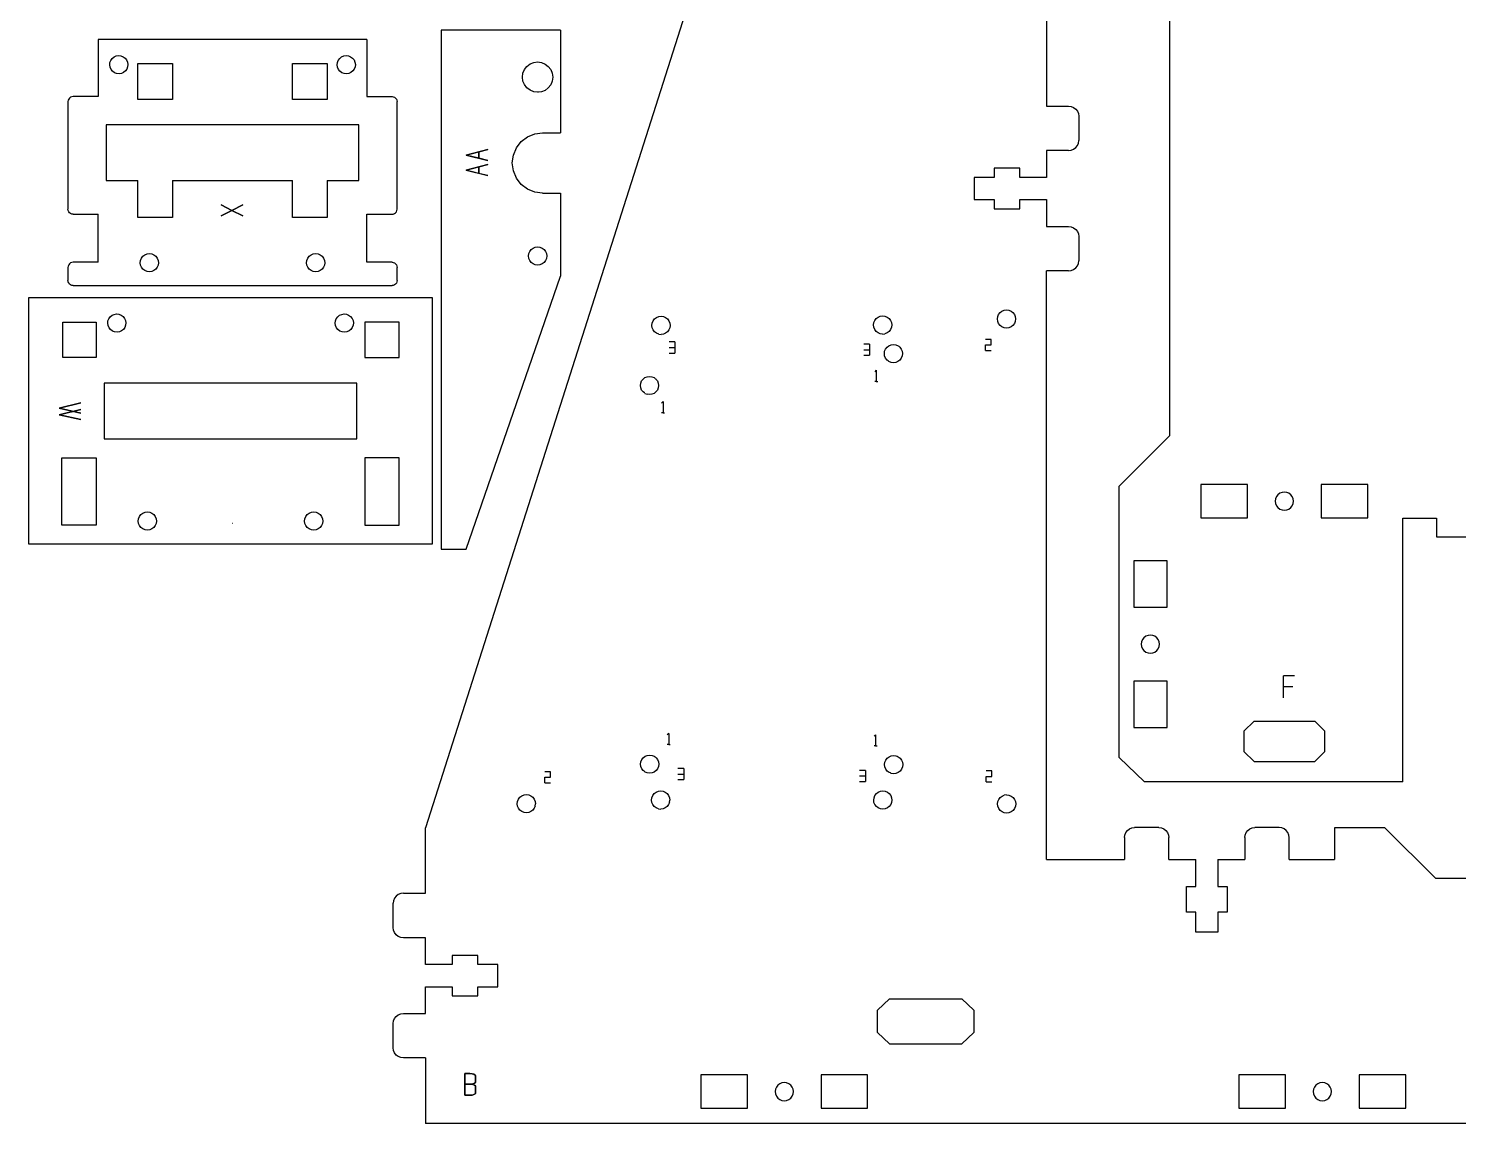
# Model space of a CAD drawing. Extents: x 6.6 to 38.2, y 6.7 to 38.5.
# Drawn here: x 8.11 to 19.24, y 21.32 to 29.84 of the extents above; entities that cross this region are included whole.
import ezdxf

# ---------------------------------------------------------------- set-up
doc = ezdxf.new("R2010")
doc.units = 0
doc.layers.get('0').update_dxf_attribs({"linetype": 'CONTINUOUS'})
doc.layers.add('Burn', color=7, linetype='CONTINUOUS')

msp = doc.modelspace()

# ---------------------------------------------------------------- linework, layer by layer
at = {"color": 7}
for points in [[(16.600518, 37.86734), (16.994006, 37.473852), (16.994006, 26.672582)], [(15.032401, 35.636828), (11.200143, 23.619676)], [(16.036122, 33.656294), (16.036122, 29.238699)], [(12.251093, 29.830686), (11.322459, 29.830686)], [(11.322459, 29.830686), (11.322459, 25.78962), (11.519203, 25.78962), (12.251093, 27.91446)], [(12.251093, 29.830686), (12.251093, 29.031972)], [(10.743941, 29.757892), (8.654516, 29.757892)], [(8.654516, 29.757892), (8.654516, 29.313249)], [(10.743941, 29.757892), (10.743941, 29.313249)], [(8.745958, 29.541057), (8.743072, 29.559318), (8.745012, 29.577704), (8.751643, 29.594967), (8.762517, 29.609919)], [(8.762517, 29.609919), (8.776892, 29.621551)], [(8.776892, 29.621551), (8.793783, 29.629067)], [(8.793783, 29.629067), (8.812049, 29.631952)], [(8.812049, 29.631952), (8.830436, 29.630014)], [(8.830436, 29.630014), (8.847694, 29.623383)], [(8.847694, 29.623383), (8.862649, 29.612508)], [(8.862649, 29.612508), (8.874279, 29.598136)], [(10.522456, 29.595169), (10.533379, 29.610089)], [(10.533379, 29.610089), (10.547792, 29.621672)], [(10.547792, 29.621672), (10.564709, 29.629133)], [(10.564709, 29.629133), (10.58298, 29.631958)], [(10.58298, 29.631958), (10.601363, 29.629959), (10.618601, 29.623269), (10.633519, 29.612347), (10.6451, 29.597938), (10.652561, 29.58102), (10.65539, 29.562748)], [(8.753474, 29.524163), (8.745958, 29.541057)], [(8.765107, 29.509788), (8.753474, 29.524163)], [(8.78006, 29.498916), (8.765107, 29.509788)], [(8.79732, 29.492283), (8.78006, 29.498916)], [(8.850864, 29.500746), (8.83397, 29.493231)], [(8.865237, 29.512374), (8.850864, 29.500746)], [(8.882742, 29.544591), (8.87611, 29.527332), (8.865237, 29.512374)], [(8.874279, 29.598136), (8.881798, 29.581241)], [(8.881798, 29.581241), (8.884682, 29.562978)], [(8.884682, 29.562978), (8.882742, 29.544592)], [(8.961436, 29.290329), (8.961436, 29.569708)], [(8.961436, 29.569708), (9.232941, 29.569708)], [(9.232941, 29.569708), (9.232941, 29.290329)], [(10.165512, 29.569708), (10.437019, 29.569708)], [(10.165512, 29.290329), (10.165512, 29.569708)], [(10.437019, 29.569708), (10.437019, 29.290329)], [(10.513771, 29.559551), (10.515767, 29.577933)], [(10.516597, 29.54128), (10.513771, 29.559551)], [(10.515767, 29.577933), (10.522456, 29.595169)], [(10.524052, 29.52436), (10.516597, 29.54128)], [(10.535637, 29.509949), (10.524052, 29.52436)], [(10.55056, 29.499027), (10.535637, 29.509949)], [(10.567792, 29.492338), (10.55056, 29.499027)], [(10.621366, 29.500623), (10.604448, 29.493163)], [(10.63578, 29.512207), (10.621366, 29.500623)], [(10.646701, 29.527127), (10.63578, 29.512207)], [(10.65539, 29.562748), (10.653392, 29.544363), (10.646701, 29.527127)], [(11.955979, 29.464811), (11.959999, 29.495364)], [(11.959999, 29.495364), (11.971794, 29.523834)], [(11.971794, 29.523834), (11.990553, 29.548282)], [(11.990553, 29.548282), (12.015004, 29.567041)], [(12.015004, 29.567041), (12.043471, 29.578833)], [(12.043471, 29.578833), (12.074023, 29.582856)], [(12.074023, 29.582856), (12.104578, 29.57786)], [(12.104578, 29.57786), (12.133049, 29.566067), (12.157496, 29.547304), (12.176259, 29.522858)], [(12.176259, 29.522858), (12.188049, 29.494387)], [(8.815703, 29.490343), (8.79732, 29.492283)], [(8.83397, 29.493231), (8.815703, 29.490343)], [(10.586176, 29.490338), (10.567792, 29.492338)], [(10.604448, 29.493163), (10.586176, 29.490337)], [(11.971794, 29.405786), (11.959999, 29.434258), (11.955979, 29.464811)], [(11.990553, 29.381338), (11.971794, 29.405786)], [(12.176259, 29.40481), (12.157496, 29.380364)], [(12.188049, 29.43328), (12.176259, 29.40481)], [(12.188049, 29.494387), (12.192073, 29.463833)], [(12.192073, 29.463833), (12.188049, 29.43328)], [(8.419761, 29.284086), (8.41842, 29.273901)], [(8.41842, 29.273901), (8.41842, 28.43577)], [(8.438094, 29.307976), (8.429946, 29.301727), (8.423691, 29.293576), (8.419761, 29.284086)], [(8.447586, 29.311909), (8.438094, 29.307976)], [(8.457769, 29.313249), (8.447586, 29.311909)], [(8.654516, 29.313249), (8.457769, 29.313249)], [(9.232941, 29.290329), (8.961436, 29.290329)], [(10.437019, 29.290329), (10.165512, 29.290329)], [(10.743941, 29.313249), (10.940684, 29.313249)], [(10.940684, 29.313249), (10.95087, 29.311909), (10.960358, 29.307976), (10.96851, 29.301727), (10.97476, 29.293576), (10.978692, 29.284086)], [(10.978692, 29.284086), (10.980033, 29.273901)], [(10.980033, 28.43577), (10.980033, 29.273901)], [(12.015004, 29.362579), (11.990553, 29.381338)], [(12.043471, 29.350784), (12.015004, 29.362579)], [(12.074023, 29.346763), (12.043471, 29.350784)], [(12.081436, 29.346763), (12.074023, 29.346763)], [(12.104578, 29.349811), (12.081436, 29.346763)], [(12.133049, 29.361604), (12.104578, 29.349811)], [(12.157496, 29.380364), (12.133049, 29.361604)], [(16.036122, 29.238699), (16.20729, 29.238699)], [(16.20729, 29.238699), (16.227658, 29.236017), (16.246638, 29.228152), (16.262936, 29.215647), (16.275446, 29.199349), (16.283306, 29.180366)], [(16.283306, 29.180366), (16.285989, 29.159998)], [(8.715503, 29.093583), (8.715503, 28.660746)], [(10.682949, 29.093583), (8.715503, 29.093583)], [(10.437019, 28.660746), (10.682949, 28.660746), (10.682949, 29.093583)], [(16.285989, 29.159998), (16.285989, 28.971127)], [(11.908911, 28.913926), (11.94643, 28.962822)], [(11.94643, 28.962822), (11.995328, 29.000342)], [(11.995328, 29.000342), (12.052268, 29.023927)], [(12.052268, 29.023927), (12.113373, 29.031972)], [(12.113373, 29.031972), (12.251093, 29.031972)], [(16.20729, 28.892427), (16.227658, 28.895109), (16.246638, 28.90297), (16.262936, 28.915477), (16.275446, 28.931774), (16.283306, 28.950757), (16.285989, 28.971127)], [(12.113373, 28.559784), (12.052268, 28.567832), (11.995328, 28.591417), (11.94643, 28.628938), (11.908911, 28.677831), (11.885324, 28.734772), (11.87728, 28.795879), (11.885324, 28.856984)], [(11.885324, 28.856984), (11.908911, 28.913926)], [(16.036122, 28.892427), (16.036122, 28.683877)], [(16.20729, 28.892427), (16.036122, 28.892427)], [(15.827574, 28.754706), (15.626892, 28.754706)], [(15.626892, 28.754706), (15.626892, 28.683877)], [(15.827574, 28.683877), (15.827574, 28.754706)], [(8.715503, 28.660746), (8.961436, 28.660746)], [(8.961436, 28.370804), (8.961436, 28.660746)], [(9.232941, 28.660746), (9.232941, 28.370804)], [(9.232941, 28.660746), (10.165512, 28.660746)], [(10.165512, 28.370804), (10.165512, 28.660746)], [(10.437019, 28.660746), (10.437019, 28.370804)], [(15.471467, 28.683877), (15.471467, 28.510744)], [(15.626892, 28.683877), (15.471467, 28.683877)], [(16.036122, 28.683877), (15.827574, 28.683877)], [(12.113373, 28.559784), (12.251093, 28.559784)], [(12.251093, 28.559784), (12.251093, 27.91446)], [(15.471467, 28.510744), (15.626892, 28.510744)], [(15.626892, 28.510744), (15.626892, 28.439916)], [(15.827574, 28.510744), (16.036122, 28.510744)], [(15.827574, 28.439916), (15.827574, 28.510744)], [(16.036122, 28.510744), (16.036122, 28.302194)], [(8.423691, 28.416096), (8.419761, 28.425587), (8.41842, 28.43577)], [(8.429946, 28.407948), (8.423691, 28.416096)], [(8.447586, 28.39776), (8.438094, 28.401692), (8.429946, 28.407948)], [(8.457769, 28.39642), (8.447586, 28.39776)], [(8.457769, 28.39642), (8.654516, 28.39642)], [(8.654516, 28.022607), (8.654516, 28.39642)], [(10.743941, 28.39642), (10.940684, 28.39642)], [(10.743941, 28.022663), (10.743941, 28.39642)], [(10.940684, 28.39642), (10.95087, 28.39776), (10.960358, 28.401692), (10.96851, 28.407948)], [(10.96851, 28.407948), (10.97476, 28.416096), (10.978692, 28.425587)], [(10.978692, 28.425587), (10.980033, 28.43577)], [(15.626892, 28.439916), (15.827574, 28.439916)], [(9.232941, 28.370804), (8.961436, 28.370804)], [(10.437019, 28.370804), (10.165512, 28.370804)], [(16.036122, 28.302194), (16.20729, 28.302194)], [(16.20729, 28.302194), (16.227658, 28.299511), (16.246638, 28.291651), (16.262936, 28.279141), (16.275446, 28.262846), (16.283306, 28.243863)], [(16.283306, 28.243863), (16.285989, 28.223496)], [(16.285989, 28.223496), (16.285989, 28.03462)], [(8.983522, 28.03769), (8.990599, 28.054771)], [(8.990599, 28.054771), (9.001853, 28.06944)], [(9.001853, 28.06944), (9.016523, 28.080696)], [(9.016523, 28.080696), (9.033607, 28.087773)], [(9.033607, 28.087773), (9.051938, 28.090184)], [(9.051938, 28.090184), (9.07027, 28.087773)], [(9.07027, 28.087773), (9.087353, 28.080696)], [(9.087353, 28.080696), (9.102022, 28.06944)], [(9.102022, 28.06944), (9.113278, 28.054771)], [(9.113278, 28.054771), (9.120351, 28.03769)], [(10.278107, 28.03769), (10.28518, 28.054771)], [(10.28518, 28.054771), (10.296433, 28.06944)], [(10.296433, 28.06944), (10.311104, 28.080696)], [(10.311104, 28.080696), (10.328186, 28.087773), (10.346518, 28.090184)], [(10.346518, 28.090184), (10.364847, 28.087773)], [(10.364847, 28.087773), (10.381932, 28.080696)], [(10.381932, 28.080696), (10.396601, 28.06944), (10.407856, 28.054771)], [(10.407856, 28.054771), (10.414931, 28.03769)], [(12.003197, 28.07186), (12.005609, 28.090188)], [(12.005609, 28.053529), (12.003197, 28.07186)], [(12.005609, 28.090188), (12.012688, 28.107273)], [(12.012688, 28.036446), (12.005609, 28.053529)], [(12.012688, 28.107273), (12.023943, 28.121941)], [(12.023943, 28.121941), (12.03861, 28.133199)], [(12.03861, 28.133199), (12.055693, 28.140273)], [(12.055693, 28.140273), (12.074023, 28.142687)], [(12.074023, 28.142687), (12.092354, 28.140273)], [(12.092354, 28.140273), (12.109438, 28.133199)], [(12.109438, 28.133199), (12.124106, 28.121941)], [(12.124106, 28.121941), (12.135363, 28.107273)], [(12.135363, 28.107273), (12.142439, 28.090188)], [(12.142439, 28.053529), (12.135363, 28.036446)], [(12.142439, 28.090188), (12.144852, 28.07186)], [(12.144852, 28.07186), (12.142439, 28.053529)], [(8.419761, 27.993442), (8.41842, 27.983257)], [(8.41842, 27.983257), (8.41842, 27.881172)], [(8.423691, 28.00293), (8.419761, 27.993442)], [(8.457769, 28.022607), (8.447586, 28.021268), (8.438094, 28.017332), (8.429946, 28.011082), (8.423691, 28.00293)], [(8.654516, 28.022607), (8.457769, 28.022607)], [(8.98111, 28.019357), (8.983522, 28.03769)], [(8.983522, 28.001028), (8.98111, 28.019357)], [(8.990599, 27.983942), (8.983522, 28.001028)], [(9.001853, 27.969274), (8.990599, 27.983942)], [(9.016523, 27.958019), (9.001853, 27.969274)], [(9.033607, 27.950942), (9.016523, 27.958019)], [(9.051938, 27.948529), (9.033607, 27.950942)], [(9.07027, 27.950942), (9.051938, 27.948529)], [(9.087353, 27.958019), (9.07027, 27.950942)], [(9.102022, 27.969274), (9.087353, 27.958019)], [(9.113278, 27.983942), (9.102022, 27.969274)], [(9.120351, 28.001028), (9.113278, 27.983942)], [(9.120351, 28.03769), (9.122768, 28.019357)], [(9.122768, 28.019357), (9.120351, 28.001028)], [(10.275691, 28.019357), (10.278107, 28.03769)], [(10.278107, 28.001028), (10.275691, 28.019357)], [(10.28518, 27.983942), (10.278107, 28.001028)], [(10.296433, 27.969274), (10.28518, 27.983942)], [(10.346518, 27.948529), (10.328186, 27.950942), (10.311104, 27.958019), (10.296433, 27.969274)], [(10.364847, 27.950942), (10.346518, 27.948529)], [(10.381932, 27.958019), (10.364847, 27.950942)], [(10.396601, 27.969274), (10.381932, 27.958019)], [(10.407856, 27.983942), (10.396601, 27.969274)], [(10.414931, 28.001028), (10.407856, 27.983942)], [(10.414931, 28.03769), (10.417347, 28.019357)], [(10.417347, 28.019357), (10.414931, 28.001028)], [(10.940684, 28.022663), (10.743941, 28.022663)], [(10.940684, 28.022663), (10.95087, 28.021322), (10.960358, 28.01739)], [(10.960358, 28.01739), (10.96851, 28.011139)], [(10.96851, 28.011139), (10.97476, 28.002988)], [(10.97476, 28.002988), (10.978692, 27.993498)], [(10.978692, 27.993498), (10.980033, 27.983312)], [(10.980033, 27.881021), (10.980033, 27.983312)], [(12.023943, 28.021774), (12.012688, 28.036446)], [(12.03861, 28.01052), (12.023943, 28.021774)], [(12.055693, 28.003444), (12.03861, 28.01052)], [(12.074023, 28.001031), (12.055693, 28.003446)], [(12.092354, 28.003444), (12.074023, 28.001031)], [(12.109438, 28.01052), (12.092354, 28.003446)], [(12.124106, 28.021774), (12.109438, 28.01052)], [(12.135363, 28.036446), (12.124106, 28.021774)], [(16.20729, 27.955924), (16.036122, 27.955924)], [(16.036122, 23.371777), (16.036122, 27.955924)], [(16.20729, 27.955924), (16.227658, 27.958606), (16.246638, 27.966467), (16.262936, 27.978972), (16.275446, 27.995271), (16.283306, 28.014252), (16.285989, 28.03462)], [(8.419759, 27.870992), (8.41842, 27.881172)], [(8.429934, 27.85336), (8.423686, 27.861503), (8.419759, 27.870992)], [(8.457738, 27.841826), (8.447561, 27.843172), (8.438077, 27.847104), (8.429934, 27.85336)], [(8.457738, 27.841826), (10.940684, 27.841659)], [(10.95087, 27.84301), (10.940684, 27.841668)], [(10.96851, 27.853193), (10.960358, 27.84694), (10.95087, 27.84301)], [(10.980033, 27.881021), (10.978692, 27.870833), (10.97476, 27.861343), (10.96851, 27.853193)], [(8.111762, 27.746197), (8.111762, 25.829971)], [(11.255739, 27.746197), (8.111762, 27.746197)], [(11.255739, 25.829971), (11.255739, 27.746197)], [(8.747122, 27.598309), (8.761511, 27.609917)], [(8.761511, 27.609917), (8.778421, 27.617404)], [(8.778421, 27.617404), (8.796686, 27.620257)], [(8.796686, 27.620257), (8.81507, 27.61829)], [(8.81507, 27.61829), (8.832319, 27.611628)], [(8.832319, 27.611628), (8.847256, 27.600729)], [(10.517896, 27.59839), (10.532307, 27.609973)], [(10.532307, 27.609973), (10.549228, 27.617433)], [(10.549228, 27.617433), (10.567496, 27.62026), (10.585877, 27.618264), (10.603117, 27.611579)], [(10.603117, 27.611579), (10.618037, 27.600657)], [(14.724383, 27.59647), (14.741464, 27.603543)], [(14.741464, 27.603543), (14.759799, 27.605954)], [(14.759799, 27.605954), (14.778131, 27.603538)], [(14.778131, 27.603538), (14.795211, 27.59646)], [(15.65556, 27.599612), (15.662638, 27.616693)], [(15.662638, 27.616693), (15.673896, 27.631361)], [(15.673896, 27.631361), (15.688567, 27.642617)], [(15.688567, 27.642617), (15.705652, 27.649688)], [(15.705652, 27.649688), (15.723982, 27.652099)], [(15.723982, 27.652099), (15.742313, 27.649683)], [(15.742313, 27.649682), (15.759394, 27.642607)], [(15.759394, 27.642607), (15.774064, 27.631347)], [(15.774064, 27.631347), (15.785316, 27.616676)], [(15.785316, 27.616676), (15.79239, 27.599591)], [(8.379331, 27.281879), (8.379331, 27.557322)], [(8.379331, 27.557322), (8.639034, 27.557322)], [(8.639034, 27.557322), (8.639034, 27.281879)], [(8.72759, 27.547738), (8.729561, 27.566123), (8.736221, 27.583372)], [(8.730448, 27.529472), (8.72759, 27.547738)], [(8.737933, 27.512566), (8.730448, 27.529472)], [(8.736221, 27.583372), (8.747122, 27.598309)], [(8.749542, 27.498173), (8.737933, 27.512566)], [(8.764476, 27.487277), (8.749542, 27.498173)], [(8.849677, 27.500596), (8.835284, 27.488989)], [(8.847256, 27.600729), (8.858862, 27.586341)], [(8.860576, 27.515533), (8.849677, 27.500596)], [(8.858862, 27.586341), (8.86635, 27.56943)], [(8.867237, 27.53278), (8.860576, 27.515533)], [(8.86635, 27.56943), (8.869208, 27.551163)], [(8.869208, 27.551163), (8.867237, 27.53278)], [(10.49829, 27.547849), (10.500287, 27.566231)], [(10.520163, 27.498249), (10.508578, 27.51266), (10.501119, 27.529578), (10.49829, 27.547849)], [(10.500287, 27.566231), (10.506972, 27.58347)], [(10.506972, 27.58347), (10.517896, 27.59839)], [(10.535086, 27.487328), (10.520163, 27.498249)], [(10.620301, 27.500516), (10.605894, 27.488929)], [(10.618037, 27.600657), (10.629619, 27.586244)], [(10.631226, 27.515434), (10.620301, 27.500516)], [(10.629619, 27.586244), (10.637083, 27.569329)], [(10.637911, 27.532673), (10.631226, 27.515434)], [(10.637083, 27.569329), (10.63991, 27.551056)], [(10.63991, 27.551056), (10.637911, 27.532673)], [(10.728462, 27.281879), (10.996033, 27.281879), (10.996033, 27.557322), (10.728462, 27.557322)], [(10.728462, 27.557322), (10.728462, 27.281879)], [(12.964133, 27.531508), (12.966548, 27.549836)], [(12.966542, 27.513176), (12.964133, 27.531508)], [(12.973619, 27.496091), (12.966542, 27.513176)], [(12.966548, 27.549836), (12.973628, 27.56692)], [(12.984873, 27.481421), (12.973619, 27.496091)], [(12.973628, 27.56692), (12.984888, 27.581587)], [(12.984888, 27.581587), (12.999557, 27.59284)], [(12.999557, 27.59284), (13.016639, 27.599912)], [(13.016639, 27.599912), (13.034972, 27.602324)], [(13.034972, 27.602324), (13.053304, 27.599908)], [(13.053304, 27.599908), (13.070386, 27.592831)], [(13.070386, 27.592832), (13.085051, 27.581573)], [(13.096293, 27.496074), (13.085037, 27.481406)], [(13.085051, 27.581573), (13.096303, 27.566903)], [(13.103374, 27.513156), (13.096293, 27.496074)], [(13.096303, 27.566903), (13.10338, 27.549817)], [(13.10579, 27.531489), (13.103374, 27.513156)], [(13.10338, 27.549817), (13.10579, 27.531489)], [(14.688961, 27.535137), (14.691377, 27.553467)], [(14.691372, 27.516802), (14.688961, 27.535137)], [(14.698444, 27.499721), (14.691372, 27.516802)], [(14.691377, 27.553468), (14.698456, 27.57055)], [(14.709699, 27.485051), (14.698444, 27.499722)], [(14.698456, 27.57055), (14.709711, 27.585213)], [(14.709711, 27.585213), (14.724383, 27.59647)], [(14.795211, 27.59646), (14.80988, 27.585199)], [(14.821123, 27.499704), (14.809866, 27.485037)], [(14.80988, 27.585199), (14.821133, 27.570532)], [(14.828201, 27.516784), (14.821123, 27.499704)], [(14.821133, 27.570532), (14.828206, 27.553447)], [(14.830618, 27.535116), (14.828201, 27.516784)], [(14.828206, 27.553447), (14.830618, 27.535116)], [(15.653143, 27.581281), (15.65556, 27.599612)], [(15.655554, 27.562951), (15.653143, 27.581281)], [(15.662628, 27.545867), (15.655554, 27.562951)], [(15.673882, 27.531194), (15.662628, 27.545867)], [(15.688548, 27.519938), (15.673882, 27.531194)], [(15.705631, 27.512861), (15.688548, 27.519938)], [(15.723961, 27.510443), (15.705631, 27.512861)], [(15.742292, 27.512857), (15.723961, 27.510443)], [(15.759376, 27.519928), (15.742292, 27.512856)], [(15.774049, 27.53118), (15.759376, 27.519928)], [(15.785308, 27.545848), (15.774049, 27.53118)], [(15.792384, 27.56293), (15.785308, 27.545848)], [(15.794799, 27.581261), (15.792384, 27.56293)], [(15.79239, 27.599591), (15.794799, 27.581261)], [(8.781726, 27.480616), (8.764476, 27.487277)], [(8.800111, 27.478646), (8.781726, 27.480616)], [(8.818379, 27.481502), (8.800111, 27.478646)], [(8.835284, 27.488989), (8.818379, 27.481502)], [(10.552321, 27.480641), (10.535086, 27.487328)], [(10.5707, 27.478643), (10.552321, 27.480641)], [(10.588973, 27.48147), (10.5707, 27.478643)], [(10.605894, 27.488929), (10.588973, 27.48147)], [(12.999539, 27.470161), (12.984873, 27.481421)], [(13.01662, 27.463087), (12.999539, 27.470161)], [(13.01662, 27.463087), (13.034952, 27.460669)], [(13.053284, 27.463081), (13.034952, 27.460669)], [(13.070367, 27.470152), (13.053284, 27.463081)], [(13.085037, 27.481406), (13.070367, 27.470152)], [(14.724367, 27.473791), (14.709699, 27.485051)], [(14.741446, 27.466712), (14.724367, 27.473791)], [(14.759779, 27.464299), (14.741446, 27.466712)], [(14.759779, 27.464299), (14.77811, 27.466707)], [(14.795194, 27.473781), (14.77811, 27.466707)], [(14.809866, 27.485037), (14.795194, 27.473781)], [(14.808641, 27.372874), (14.825721, 27.379948)], [(14.825721, 27.379948), (14.844057, 27.38236)], [(14.844057, 27.38236), (14.862387, 27.379941)], [(14.862387, 27.379941), (14.879469, 27.372864)], [(8.639034, 27.281879), (8.379331, 27.281879)], [(14.773219, 27.311541), (14.775631, 27.329872)], [(14.775627, 27.293208), (14.773219, 27.311541)], [(14.7827, 27.276126), (14.775627, 27.293208)], [(14.775631, 27.329872), (14.782711, 27.346954)], [(14.793957, 27.261454), (14.7827, 27.276126)], [(14.782711, 27.346954), (14.793971, 27.36162)], [(14.793971, 27.36162), (14.808641, 27.372874)], [(14.879469, 27.372864), (14.885304, 27.368384)], [(14.885304, 27.368384), (14.888201, 27.367182)], [(14.888201, 27.367182), (14.894136, 27.361607)], [(14.905379, 27.276109), (14.894121, 27.261439)], [(14.894136, 27.361607), (14.905389, 27.346937)], [(14.912459, 27.293188), (14.905379, 27.276109)], [(14.905389, 27.346937), (14.912464, 27.329852)], [(14.914873, 27.311522), (14.912459, 27.293188)], [(14.912464, 27.329852), (14.914873, 27.311522)], [(14.802691, 27.255772), (14.793957, 27.261454)], [(14.808623, 27.250196), (14.802691, 27.255772)], [(14.825702, 27.243118), (14.808623, 27.250196)], [(14.844036, 27.240703), (14.825702, 27.243118)], [(14.862369, 27.243113), (14.844036, 27.240703)], [(14.87945, 27.250187), (14.862369, 27.243113)], [(14.894121, 27.261439), (14.87945, 27.250187)], [(8.700026, 27.081887), (8.700026, 26.64905), (10.667472, 26.64905), (10.667472, 27.081887), (8.700026, 27.081887)], [(12.874114, 27.063617), (12.876529, 27.081948)], [(12.876523, 27.045283), (12.874114, 27.063617)], [(12.876529, 27.081948), (12.883606, 27.099029)], [(12.883606, 27.099029), (12.894864, 27.113697)], [(12.894864, 27.113697), (12.909538, 27.12495), (12.926619, 27.132023)], [(12.926619, 27.132023), (12.944952, 27.134436)], [(12.944952, 27.134436), (12.963283, 27.132018)], [(12.963283, 27.132018), (12.980366, 27.124939)], [(12.980366, 27.124939), (12.988817, 27.118449)], [(12.988817, 27.118449), (12.990703, 27.11766)], [(12.990703, 27.117669), (12.995033, 27.113682)], [(12.995033, 27.113682), (13.006286, 27.099011)], [(13.006286, 27.099011), (13.013356, 27.081928)], [(13.01577, 27.063597), (13.013353, 27.045264)], [(13.013356, 27.081928), (13.01577, 27.063597)], [(12.883597, 27.028201), (12.876523, 27.045283)], [(12.89485, 27.01353), (12.883597, 27.028201)], [(12.90519, 27.006258), (12.89485, 27.01353)], [(12.909519, 27.002273), (12.90519, 27.006258)], [(12.909519, 27.002273), (12.926599, 26.995193)], [(12.944931, 26.992779), (12.926599, 26.995193)], [(12.963263, 26.995188), (12.944931, 26.992779)], [(12.980348, 27.002261), (12.963263, 26.995188)], [(12.995018, 27.013516), (12.980348, 27.002261)], [(13.006276, 27.028184), (12.995018, 27.013516)], [(13.013353, 27.045264), (13.006276, 27.028184)], [(16.600518, 26.27909), (16.994006, 26.672581)], [(8.371463, 26.499317), (8.639034, 26.499317)], [(8.371463, 25.975496), (8.371463, 26.499317)], [(8.639034, 26.499317), (8.639034, 25.975496)], [(10.996033, 25.975496), (10.996033, 26.499317), (10.728462, 26.499317), (10.728462, 25.975496)], [(16.600518, 24.16638), (16.600518, 26.27909)], [(17.599977, 26.292861), (17.237969, 26.292861), (17.237969, 26.033156), (17.599977, 26.033156)], [(17.599977, 26.033156), (17.599977, 26.292861)], [(18.174471, 26.292861), (18.174471, 26.033156), (18.53648, 26.033156)], [(18.53648, 26.292861), (18.174471, 26.292861)], [(18.53648, 26.033156), (18.53648, 26.292861)], [(17.818743, 26.181357), (17.816327, 26.163007)], [(17.816327, 26.163007), (17.818743, 26.14466)], [(17.825826, 26.198454), (17.818743, 26.181357)], [(17.837092, 26.213137), (17.825826, 26.198454)], [(17.851777, 26.224406), (17.837092, 26.213137)], [(17.868876, 26.231488), (17.851777, 26.224406)], [(17.887224, 26.233903), (17.868876, 26.231488)], [(17.905572, 26.231488), (17.887224, 26.233903)], [(17.922672, 26.224406), (17.905572, 26.231488)], [(17.937352, 26.213137), (17.922672, 26.224406)], [(17.948621, 26.198454), (17.937352, 26.213137)], [(17.955704, 26.181357), (17.948621, 26.198454)], [(17.958121, 26.163007), (17.955704, 26.181357)], [(17.955704, 26.14466), (17.958121, 26.163007)], [(8.975121, 26.043074), (8.986376, 26.057747)], [(8.986376, 26.057747), (9.001046, 26.069001)], [(9.001046, 26.069001), (9.018127, 26.076077)], [(9.018127, 26.076077), (9.036459, 26.078489)], [(9.036459, 26.078489), (9.054791, 26.076077)], [(9.054791, 26.076077), (9.071874, 26.069001)], [(9.071874, 26.069001), (9.086544, 26.057747)], [(9.086544, 26.057747), (9.097799, 26.043074)], [(10.2697, 26.043074), (10.280957, 26.057747)], [(10.280957, 26.057747), (10.295628, 26.069001)], [(10.295628, 26.069001), (10.312706, 26.076077)], [(10.312706, 26.076077), (10.331041, 26.078489)], [(10.331041, 26.078489), (10.349374, 26.076077)], [(10.349374, 26.076077), (10.366456, 26.069001)], [(10.366456, 26.069001), (10.38112, 26.057747)], [(10.38112, 26.057747), (10.392378, 26.043074)], [(17.818743, 26.14466), (17.825826, 26.127558)], [(17.825826, 26.127558), (17.837092, 26.112877)], [(17.837092, 26.112877), (17.851777, 26.101611)], [(17.851777, 26.101611), (17.868876, 26.094527)], [(17.868876, 26.094527), (17.887224, 26.092111)], [(17.887224, 26.092111), (17.905572, 26.094527)], [(17.905572, 26.094527), (17.922672, 26.101611), (17.937352, 26.112877)], [(17.937352, 26.112877), (17.948621, 26.127558)], [(17.948621, 26.127558), (17.955704, 26.144659)], [(8.639034, 25.975496), (8.371463, 25.975496)], [(8.965631, 26.00766), (8.968047, 26.025994)], [(8.968047, 25.989327), (8.965631, 26.00766)], [(8.968047, 26.025994), (8.975121, 26.043074)], [(8.975121, 25.972247), (8.968047, 25.989327)], [(9.001046, 25.946322), (8.986376, 25.957578), (8.975121, 25.972247)], [(9.018127, 25.939248), (9.001046, 25.946322)], [(9.036459, 25.936832), (9.018127, 25.939248)], [(9.054791, 25.939248), (9.036459, 25.936832)], [(9.071874, 25.946322), (9.054791, 25.939248)], [(9.086544, 25.957578), (9.071874, 25.946322)], [(9.097799, 25.972247), (9.086544, 25.957578)], [(9.097799, 26.043074), (9.104876, 26.025994)], [(9.104876, 25.989327), (9.097799, 25.972247)], [(9.104876, 26.025994), (9.107289, 26.00766)], [(9.107289, 26.00766), (9.104876, 25.989327)], [(9.69923, 25.988741), (9.698119, 25.988897)], [(9.700331, 25.988889), (9.69922, 25.988733)], [(10.260214, 26.00766), (10.262622, 26.025994)], [(10.262622, 25.989327), (10.260214, 26.00766)], [(10.262622, 26.025994), (10.2697, 26.043074)], [(10.2697, 25.972247), (10.262622, 25.989327)], [(10.280957, 25.957578), (10.2697, 25.972247)], [(10.295628, 25.946322), (10.280957, 25.957578)], [(10.312706, 25.939248), (10.295628, 25.946322)], [(10.331041, 25.936832), (10.312706, 25.939248)], [(10.349374, 25.939248), (10.331041, 25.936832)], [(10.366456, 25.946322), (10.349374, 25.939248)], [(10.38112, 25.957578), (10.366456, 25.946322)], [(10.392378, 25.972247), (10.38112, 25.957578)], [(10.392378, 26.043074), (10.399454, 26.025994)], [(10.399454, 25.989327), (10.392378, 25.972247)], [(10.399454, 26.025994), (10.40187, 26.00766)], [(10.40187, 26.00766), (10.399454, 25.989327)], [(10.728462, 25.975496), (10.996033, 25.975496)], [(18.807988, 23.977542), (18.807988, 26.031192), (19.071628, 26.031192)], [(19.071628, 26.031192), (19.071628, 25.885963)], [(8.111762, 25.829971), (11.255739, 25.829971)], [(19.071628, 25.885963), (19.411994, 25.885963)], [(16.974329, 25.336683), (16.974329, 25.698689), (16.714626, 25.698689), (16.714626, 25.336683), (16.974329, 25.336683)], [(16.775997, 25.067784), (16.773583, 25.049433)], [(16.773583, 25.049433), (16.775997, 25.031083)], [(16.78308, 25.084881), (16.775997, 25.067784)], [(16.794348, 25.099566), (16.78308, 25.084881)], [(16.809031, 25.110833), (16.794348, 25.099566)], [(16.826128, 25.117914), (16.809031, 25.110833)], [(16.844478, 25.120329), (16.826128, 25.117914)], [(16.862829, 25.117914), (16.844478, 25.120329)], [(16.879926, 25.110833), (16.862829, 25.117914)], [(16.894609, 25.099566), (16.879926, 25.110833)], [(16.905876, 25.084881), (16.894609, 25.099566)], [(16.912961, 25.067784), (16.905876, 25.084881)], [(16.915374, 25.049433), (16.912961, 25.067784)], [(16.912961, 25.031083), (16.915374, 25.049433)], [(16.775997, 25.031083), (16.78308, 25.013986)], [(16.78308, 25.013986), (16.794348, 24.999304)], [(16.794348, 24.999304), (16.809031, 24.988036)], [(16.809031, 24.988036), (16.826128, 24.980953)], [(16.826128, 24.980953), (16.844478, 24.978537)], [(16.844478, 24.978537), (16.862829, 24.980953)], [(16.862829, 24.980953), (16.879926, 24.988036)], [(16.879926, 24.988036), (16.894609, 24.999304)], [(16.894609, 24.999304), (16.905876, 25.013986)], [(16.905876, 25.013986), (16.912961, 25.031083)], [(16.974329, 24.762187), (16.714626, 24.762187), (16.714626, 24.400177)], [(16.974329, 24.400177), (16.974329, 24.762187)], [(17.881323, 24.717788), (17.881323, 24.801562)], [(17.965104, 24.801562), (17.881323, 24.801562)], [(17.95331, 24.717788), (17.881323, 24.717788)], [(17.881323, 24.632051), (17.881323, 24.717788)], [(16.714626, 24.400177), (16.974329, 24.400177)], [(17.572512, 24.372116), (17.651209, 24.450813)], [(17.651209, 24.450813), (18.123237, 24.450813)], [(18.201937, 24.372116), (18.123237, 24.450813)], [(17.572512, 24.372116), (17.572512, 24.214721)], [(18.201937, 24.214721), (18.201937, 24.372116)], [(12.884904, 24.150043), (12.896162, 24.164712)], [(12.896162, 24.164712), (12.910834, 24.175964)], [(12.910834, 24.175964), (12.927914, 24.183037), (12.946249, 24.18545)], [(12.946249, 24.18545), (12.964581, 24.183031)], [(12.964581, 24.183031), (12.981661, 24.175954)], [(12.981661, 24.175954), (12.985999, 24.172623)], [(12.985999, 24.172623), (12.988933, 24.171408)], [(12.988933, 24.171408), (12.996326, 24.164698)], [(12.996326, 24.164698), (13.00758, 24.150026)], [(14.78389, 24.14723), (14.795148, 24.161897)], [(14.795148, 24.161897), (14.809819, 24.173152)], [(14.809819, 24.173152), (14.826906, 24.180224)], [(14.826906, 24.180224), (14.845233, 24.182636)], [(14.845233, 24.182636), (14.863566, 24.180219), (14.871411, 24.176969)], [(14.871411, 24.176969), (14.873576, 24.176669)], [(14.873576, 24.176684), (14.880647, 24.173141)], [(14.880647, 24.173141), (14.895313, 24.161883)], [(14.895313, 24.161883), (14.906566, 24.147213)], [(16.797259, 23.97718), (16.600518, 24.16638)], [(17.572512, 24.214721), (17.651209, 24.136026)], [(18.123237, 24.136024), (18.201937, 24.21472)], [(12.875411, 24.114631), (12.877826, 24.132962)], [(12.877819, 24.096298), (12.875411, 24.114631)], [(12.884893, 24.079214), (12.877819, 24.096298)], [(12.877826, 24.132962), (12.884904, 24.150043)], [(12.896148, 24.064543), (12.884893, 24.079214)], [(12.903422, 24.059999), (12.896148, 24.064543)], [(12.910816, 24.053287), (12.903422, 24.059999)], [(12.927896, 24.046209), (12.910816, 24.053287)], [(12.964561, 24.046204), (12.946229, 24.043792), (12.927896, 24.046209)], [(12.981644, 24.053277), (12.964561, 24.046204)], [(12.996311, 24.064528), (12.981644, 24.053277)], [(13.00757, 24.079198), (12.996311, 24.064528)], [(13.014648, 24.096277), (13.00757, 24.079199)], [(13.00758, 24.150026), (13.014653, 24.132941)], [(13.014653, 24.132941), (13.017068, 24.114611), (13.014648, 24.096277)], [(14.774396, 24.111818), (14.776811, 24.130149)], [(14.776807, 24.093484), (14.774396, 24.111818)], [(14.78388, 24.076403), (14.776807, 24.093483)], [(14.776811, 24.130149), (14.78389, 24.14723)], [(14.795133, 24.06173), (14.78388, 24.076403)], [(14.8098, 24.050473), (14.795133, 24.06173)], [(14.819812, 24.046937), (14.8098, 24.050473)], [(14.826884, 24.043396), (14.819812, 24.046937)], [(14.845213, 24.04098), (14.826884, 24.043396)], [(14.880628, 24.050462), (14.863543, 24.04339), (14.845213, 24.04098)], [(14.895299, 24.061716), (14.880628, 24.050462)], [(14.906556, 24.076386), (14.895299, 24.061716)], [(14.913634, 24.093466), (14.906556, 24.076386)], [(14.906566, 24.147213), (14.91364, 24.130129), (14.916052, 24.111798), (14.913634, 24.093466)], [(17.651209, 24.136024), (18.123237, 24.136024)], [(18.79028, 23.97718), (16.797259, 23.97718)], [(18.807988, 23.977542), (18.79028, 23.977176)], [(11.916214, 23.807213), (11.918632, 23.825544)], [(11.918632, 23.825544), (11.925709, 23.842626)], [(11.925709, 23.842626), (11.936967, 23.857294)], [(11.936967, 23.857294), (11.951639, 23.868543)], [(11.951639, 23.868543), (11.968723, 23.875619)], [(11.968723, 23.875619), (11.987052, 23.878031)], [(11.987052, 23.878031), (12.005383, 23.875613)], [(12.005383, 23.875613), (12.022466, 23.868534)], [(12.022466, 23.868534), (12.037132, 23.857281)], [(12.037132, 23.857281), (12.048384, 23.842609)], [(12.048384, 23.842609), (12.055459, 23.825523)], [(12.055459, 23.825523), (12.057872, 23.807193)], [(12.961549, 23.835686), (12.963964, 23.854013)], [(12.963959, 23.817349), (12.961549, 23.835684)], [(12.963964, 23.854013), (12.971044, 23.871098)], [(12.971044, 23.871098), (12.982302, 23.885764)], [(12.982302, 23.885764), (12.996971, 23.897016)], [(12.996971, 23.897016), (13.014056, 23.90409)], [(13.014056, 23.90409), (13.032387, 23.906502)], [(13.032387, 23.906501), (13.050718, 23.904084)], [(13.050718, 23.904084), (13.067799, 23.897006)], [(13.067799, 23.897006), (13.082467, 23.885749)], [(13.082467, 23.885749), (13.093722, 23.871078)], [(13.093722, 23.871078), (13.100794, 23.853994)], [(13.10079, 23.817331), (13.103204, 23.835663)], [(13.100794, 23.853994), (13.103204, 23.835664)], [(14.69022, 23.835686), (14.692638, 23.854013)], [(14.692632, 23.817349), (14.69022, 23.835684)], [(14.692638, 23.854013), (14.699716, 23.871098)], [(14.699716, 23.871098), (14.710972, 23.885764)], [(14.710972, 23.885764), (14.725644, 23.897016)], [(14.725644, 23.897016), (14.742728, 23.90409)], [(14.742728, 23.90409), (14.761059, 23.906502)], [(14.761059, 23.906501), (14.779391, 23.904084)], [(14.779391, 23.904084), (14.796471, 23.897006)], [(14.796471, 23.897006), (14.811141, 23.885749)], [(14.811141, 23.885749), (14.822393, 23.871078)], [(14.822393, 23.871078), (14.829464, 23.853994)], [(14.831878, 23.835663), (14.82946, 23.817331)], [(14.829464, 23.853994), (14.831878, 23.835664)], [(15.65409, 23.805499), (15.656504, 23.82383)], [(15.656504, 23.82383), (15.663583, 23.840912)], [(15.663583, 23.840912), (15.674839, 23.855577)], [(15.674839, 23.855577), (15.689513, 23.866833)], [(15.689513, 23.866833), (15.706596, 23.873906)], [(15.724928, 23.876317), (15.706596, 23.873906)], [(15.724928, 23.876317), (15.743257, 23.8739)], [(15.743257, 23.8739), (15.760341, 23.866822)], [(15.760341, 23.866822), (15.775008, 23.855561)], [(15.775008, 23.855561), (15.786259, 23.840893)], [(15.786259, 23.840893), (15.793334, 23.82381)], [(15.793334, 23.82381), (15.795747, 23.805479)], [(11.918627, 23.788882), (11.916214, 23.807213)], [(11.925698, 23.771798), (11.918627, 23.788881)], [(11.936952, 23.757127), (11.925698, 23.771799)], [(11.95162, 23.745868), (11.936952, 23.757127)], [(11.968706, 23.73879), (11.95162, 23.745868)], [(11.987033, 23.736374), (11.968706, 23.73879)], [(12.005364, 23.738787), (11.987033, 23.736374)], [(12.022448, 23.745858), (12.005364, 23.738787)], [(12.037119, 23.757112), (12.022448, 23.745858)], [(12.048373, 23.771781), (12.037119, 23.757112)], [(12.055453, 23.788861), (12.048373, 23.771781)], [(12.055453, 23.788861), (12.057872, 23.807193)], [(12.971034, 23.800269), (12.963959, 23.817349)], [(12.982289, 23.785599), (12.971034, 23.800269)], [(12.996953, 23.774337), (12.982289, 23.785599)], [(13.014037, 23.76726), (12.996953, 23.774337)], [(13.014037, 23.76726), (13.032366, 23.764846)], [(13.050699, 23.767254), (13.032366, 23.764846)], [(13.067781, 23.774328), (13.050699, 23.767254)], [(13.082451, 23.785583), (13.067781, 23.774328)], [(13.093712, 23.800251), (13.082451, 23.785583)], [(13.10079, 23.817331), (13.093712, 23.800251)], [(14.699706, 23.800269), (14.692632, 23.817349)], [(14.710959, 23.785599), (14.699706, 23.800269)], [(14.725627, 23.774337), (14.710959, 23.785599)], [(14.742709, 23.76726), (14.725627, 23.774337)], [(14.761039, 23.764846), (14.742709, 23.76726)], [(14.779371, 23.767254), (14.761039, 23.764846)], [(14.796454, 23.774328), (14.779371, 23.767254)], [(14.811126, 23.785583), (14.796454, 23.774328)], [(14.822381, 23.800251), (14.811126, 23.785583)], [(14.82946, 23.817331), (14.822381, 23.800251)], [(15.656499, 23.787168), (15.65409, 23.805499)], [(15.663573, 23.770082), (15.656499, 23.787168)], [(15.674826, 23.755412), (15.663573, 23.770082)], [(15.689496, 23.744154), (15.674826, 23.755412)], [(15.706574, 23.737077), (15.689496, 23.744154)], [(15.724908, 23.734661), (15.706574, 23.737077)], [(15.743237, 23.737071), (15.724908, 23.734661)], [(15.760322, 23.744146), (15.743237, 23.737071)], [(15.774993, 23.755398), (15.760322, 23.744146)], [(15.78625, 23.770067), (15.774993, 23.755398)], [(15.793329, 23.787149), (15.78625, 23.770067)], [(15.795747, 23.805479), (15.793329, 23.787149)], [(11.200143, 23.110104), (11.200143, 23.619676)], [(16.642096, 23.542943), (16.644776, 23.563312), (16.652638, 23.582292), (16.665144, 23.598591), (16.681444, 23.611098), (16.700424, 23.618962), (16.720793, 23.621641)], [(16.909668, 23.621641), (16.720793, 23.621641)], [(16.909668, 23.621641), (16.930037, 23.618962), (16.949019, 23.611098), (16.965314, 23.598591), (16.977822, 23.582292), (16.985684, 23.563312), (16.988367, 23.542943)], [(17.578599, 23.542943), (17.581282, 23.563312), (17.589141, 23.582292), (17.601649, 23.598591), (17.61795, 23.611098), (17.636928, 23.618962), (17.657299, 23.621641)], [(17.846171, 23.621641), (17.657299, 23.621641)], [(17.866541, 23.618962), (17.846171, 23.621642)], [(17.924868, 23.542943), (17.922189, 23.563312), (17.914326, 23.582292), (17.901821, 23.598591), (17.885522, 23.611098), (17.866541, 23.618962)], [(18.276777, 23.619676), (18.276777, 23.371777)], [(18.670266, 23.619676), (18.276777, 23.619676)], [(18.670266, 23.619676), (19.063754, 23.226183), (23.394368, 23.226183)], [(16.642096, 23.542943), (16.642096, 23.371777)], [(16.988367, 23.371777), (16.988367, 23.542943)], [(17.578599, 23.542943), (17.578599, 23.371777)], [(17.924868, 23.371777), (17.924868, 23.542943)], [(16.036122, 23.371777), (16.642096, 23.371777)], [(16.988367, 23.371777), (17.196916, 23.371777)], [(17.196916, 23.163228), (17.196916, 23.371777)], [(17.370051, 23.371777), (17.370051, 23.163228)], [(17.370051, 23.371777), (17.578599, 23.371777)], [(17.924868, 23.371777), (18.276777, 23.371777)], [(17.126089, 22.962547), (17.126089, 23.163228)], [(17.126089, 23.163228), (17.196916, 23.163228)], [(17.370051, 23.163228), (17.44088, 23.163228)], [(17.44088, 23.163228), (17.44088, 22.962547)], [(11.028977, 23.110104), (11.008607, 23.107423), (10.989628, 23.099564), (10.973328, 23.087054), (10.960822, 23.070757), (10.952958, 23.051774), (10.950277, 23.031409)], [(11.028977, 23.110104), (11.200143, 23.110104)], [(10.950277, 22.842531), (10.950277, 23.031409)], [(17.196916, 22.962547), (17.126089, 22.962547)], [(17.196916, 22.807119), (17.196916, 22.962547)], [(17.370051, 22.962547), (17.370051, 22.807119)], [(17.44088, 22.962547), (17.370051, 22.962547)], [(10.952958, 22.822166), (10.950277, 22.842531)], [(11.028977, 22.763836), (11.008607, 22.766517), (10.989628, 22.774381), (10.973328, 22.786886), (10.960822, 22.803183), (10.952958, 22.822166)], [(11.200143, 22.555286), (11.200143, 22.763836), (11.028977, 22.763836)], [(17.370051, 22.807119), (17.196916, 22.807119)], [(11.60937, 22.626113), (11.408692, 22.626113), (11.408692, 22.555286)], [(11.764798, 22.555286), (11.60937, 22.555286), (11.60937, 22.626113)], [(11.408692, 22.555286), (11.200143, 22.555286)], [(11.764798, 22.382151), (11.764798, 22.555286)], [(11.200143, 22.382151), (11.408692, 22.382151)], [(11.200143, 22.173602), (11.200143, 22.382151)], [(11.408692, 22.382151), (11.408692, 22.311322), (11.60937, 22.311322)], [(11.60937, 22.311322), (11.60937, 22.382151), (11.764798, 22.382151)], [(14.813454, 22.288894), (14.719804, 22.200754)], [(14.813454, 22.288894), (15.37517, 22.288894)], [(15.468819, 22.200754), (15.37517, 22.288893)], [(10.950277, 22.094904), (10.952958, 22.115272), (10.960822, 22.134252), (10.973328, 22.150552), (10.989628, 22.163058), (11.008607, 22.170922)], [(11.008607, 22.170922), (11.028977, 22.173602)], [(11.028977, 22.173602), (11.200143, 22.173602)], [(14.719804, 22.024471), (14.719804, 22.200754)], [(15.468819, 22.200754), (15.468819, 22.024471)], [(10.950277, 21.906029), (10.950277, 22.094904)], [(14.719804, 22.024471), (14.813454, 21.936328)], [(14.813454, 21.936328), (15.37517, 21.936328)], [(15.37517, 21.936328), (15.468819, 22.024471)], [(10.952958, 21.885663), (10.950277, 21.906029)], [(11.028977, 21.827334), (11.008607, 21.830014), (10.989628, 21.837874), (10.973328, 21.850383), (10.960822, 21.866682), (10.952958, 21.885662)], [(11.200143, 21.827334), (11.028977, 21.827334)], [(11.200143, 21.827334), (11.200143, 21.317763)], [(13.344658, 21.695513), (13.344658, 21.43581)], [(13.706668, 21.695513), (13.344658, 21.695513)], [(13.706668, 21.43581), (13.706668, 21.695513)], [(13.932514, 21.601109), (13.925432, 21.584009)], [(13.943783, 21.61579), (13.932514, 21.601109)], [(13.958467, 21.627061), (13.943783, 21.61579)], [(13.975567, 21.634142), (13.958467, 21.627061)], [(13.993916, 21.636558), (13.975567, 21.634142)], [(14.012264, 21.634142), (13.993916, 21.636558)], [(14.029362, 21.627061), (14.012264, 21.634142)], [(14.044046, 21.61579), (14.029362, 21.627061)], [(14.055312, 21.601109), (14.044046, 21.61579)], [(14.062396, 21.584009), (14.055312, 21.601109)], [(14.643172, 21.695513), (14.28116, 21.695513)], [(14.28116, 21.695513), (14.28116, 21.43581)], [(14.643172, 21.43581), (14.643172, 21.695513)], [(17.895358, 21.695513), (17.533349, 21.695513)], [(17.533349, 21.695513), (17.533349, 21.43581)], [(17.895358, 21.43581), (17.895358, 21.695513)], [(18.121208, 21.601109), (18.114124, 21.584009)], [(18.132474, 21.61579), (18.121208, 21.601109)], [(18.147157, 21.627061), (18.132474, 21.61579)], [(18.164256, 21.634142), (18.147157, 21.627061)], [(18.182603, 21.636558), (18.164256, 21.634142)], [(18.200956, 21.634142), (18.182603, 21.636558)], [(18.218051, 21.627061), (18.200956, 21.634142)], [(18.232738, 21.61579), (18.218051, 21.627061)], [(18.244003, 21.601109), (18.232738, 21.61579)], [(18.251088, 21.584009), (18.244003, 21.601109)], [(18.469853, 21.695513), (18.469853, 21.43581)], [(18.831863, 21.695513), (18.469853, 21.695513)], [(18.831863, 21.43581), (18.831863, 21.695513)], [(13.925432, 21.584009), (13.923019, 21.565664)], [(13.923019, 21.565664), (13.925432, 21.547311)], [(13.925432, 21.547311), (13.932514, 21.530216)], [(13.932514, 21.530216), (13.943783, 21.515531)], [(13.943783, 21.515531), (13.958467, 21.504263)], [(13.958467, 21.504263), (13.975567, 21.497181)], [(13.975567, 21.49718), (13.993916, 21.494768)], [(13.993916, 21.494768), (14.012264, 21.49718)], [(14.012264, 21.49718), (14.029362, 21.504263)], [(14.029362, 21.504263), (14.044046, 21.515531)], [(14.044046, 21.515531), (14.055312, 21.530216), (14.062396, 21.547311)], [(14.06481, 21.565664), (14.062396, 21.584009)], [(14.062396, 21.547311), (14.06481, 21.565664)], [(18.114124, 21.584009), (18.111707, 21.565664)], [(18.111707, 21.565664), (18.114124, 21.547311)], [(18.114124, 21.547311), (18.121208, 21.530216)], [(18.121208, 21.530216), (18.132474, 21.515531)], [(18.132474, 21.515531), (18.147157, 21.504263)], [(18.147157, 21.504263), (18.164256, 21.497181)], [(18.164256, 21.49718), (18.182603, 21.494768)], [(18.182603, 21.494768), (18.200956, 21.49718)], [(18.200956, 21.49718), (18.218051, 21.504263)], [(18.218051, 21.504263), (18.232738, 21.515531)], [(18.232738, 21.515531), (18.244003, 21.530216)], [(18.244003, 21.530216), (18.251088, 21.547311)], [(18.253501, 21.565664), (18.251088, 21.584009)], [(18.251088, 21.547311), (18.253501, 21.565664)], [(13.344658, 21.43581), (13.706668, 21.43581)], [(14.28116, 21.43581), (14.643172, 21.43581)], [(17.533349, 21.43581), (17.895358, 21.43581)], [(18.469853, 21.43581), (18.831863, 21.43581)], [(24.181346, 21.317763), (11.200143, 21.317763)]]:
    msp.add_lwpolyline(points, dxfattribs=at)
at = {"layer": 'Burn', "color": 1}
for points in [[(11.687143, 28.901378), (11.517393, 28.857153), (11.687143, 28.815386), (11.615647, 28.833076), (11.615647, 28.882707), (11.687143, 28.901378)], [(11.615423, 28.833076), (11.517393, 28.857153), (11.615423, 28.882706), (11.615423, 28.833076)], [(11.687143, 28.783451), (11.517393, 28.739228), (11.687143, 28.697458), (11.615647, 28.715147), (11.615647, 28.764779), (11.687143, 28.783451)], [(11.615423, 28.715147), (11.517393, 28.739228), (11.615423, 28.764779), (11.615423, 28.715147)], [(9.69465, 28.426516), (9.609892, 28.384008), (9.69465, 28.426516), (9.609892, 28.469019), (9.69465, 28.426516), (9.779404, 28.469019), (9.69465, 28.426516), (9.779404, 28.384008), (9.69465, 28.426516)], [(13.143108, 27.402786), (13.097857, 27.402786)], [(13.143108, 27.402786), (13.143108, 27.359503)], [(14.658494, 27.385103), (14.613244, 27.385103)], [(14.658494, 27.385103), (14.658494, 27.341819)], [(15.605898, 27.422136), (15.560647, 27.422136)], [(15.605898, 27.378853), (15.605898, 27.422136)], [(13.097857, 27.359503), (13.143108, 27.359503), (13.143108, 27.316214)], [(13.097857, 27.316214), (13.143108, 27.316214)], [(14.613244, 27.341819), (14.658494, 27.341819)], [(14.613244, 27.298534), (14.658494, 27.298534)], [(14.658494, 27.341819), (14.658494, 27.298534)], [(15.560647, 27.378853), (15.605898, 27.378853)], [(15.560647, 27.335571), (15.560647, 27.378852)], [(15.560647, 27.335571), (15.605898, 27.335571)], [(14.710479, 27.182167), (14.698673, 27.169997)], [(14.710479, 27.182167), (14.710479, 27.095599)], [(14.710479, 27.095599), (14.698673, 27.095599)], [(14.710479, 27.095599), (14.72309, 27.095599)], [(13.050254, 26.937869), (13.03845, 26.925701)], [(13.050254, 26.937869), (13.050254, 26.851303), (13.062863, 26.851303)], [(8.518166, 26.92746), (8.348652, 26.885692), (8.518166, 26.849083), (8.348652, 26.885692), (8.518166, 26.92746)], [(8.518166, 26.877338), (8.348652, 26.835571), (8.518166, 26.798963), (8.348652, 26.835571), (8.518166, 26.877338)], [(13.050254, 26.851303), (13.03845, 26.851303)], [(13.094562, 24.354279), (13.082758, 24.34211)], [(13.094562, 24.267712), (13.082758, 24.267712)], [(13.094562, 24.354279), (13.094562, 24.267712)], [(13.094562, 24.267712), (13.107171, 24.267712)], [(14.704952, 24.344026), (14.693148, 24.331852)], [(14.704952, 24.344026), (14.704952, 24.257456), (14.693148, 24.257456)], [(14.704952, 24.257454), (14.717561, 24.257454)], [(12.174534, 24.055984), (12.129281, 24.055984)], [(12.174534, 24.012699), (12.174534, 24.055984)], [(13.211641, 24.081248), (13.166392, 24.081248)], [(13.211641, 24.081248), (13.211641, 24.037962)], [(14.625424, 24.066932), (14.580172, 24.066932)], [(14.625424, 24.066932), (14.625424, 24.023648)], [(15.610568, 24.062844), (15.565318, 24.062844)], [(15.610568, 24.01956), (15.610568, 24.062844)], [(12.129281, 24.012699), (12.174534, 24.012699)], [(12.129281, 23.969417), (12.129281, 24.012699)], [(12.129281, 23.969417), (12.174534, 23.969417)], [(13.166392, 24.037961), (13.211641, 24.037961)], [(13.166392, 23.994681), (13.211641, 23.994681)], [(13.211641, 24.037961), (13.211641, 23.994681)], [(14.580172, 24.023648), (14.625424, 24.023648)], [(14.580172, 23.980364), (14.625424, 23.980364)], [(14.625424, 24.023648), (14.625424, 23.980364)], [(15.565318, 23.976274), (15.565318, 24.01956), (15.610568, 24.01956)], [(15.565318, 23.976274), (15.610568, 23.976274)], [(11.507582, 21.706309), (11.507582, 21.536797), (11.547628, 21.536797), (11.56464, 21.538148), (11.57883, 21.5422), (11.588598, 21.548283), (11.591038, 21.551829), (11.59186, 21.555714), (11.59186, 21.605094), (11.589588, 21.611112), (11.582769, 21.616394), (11.569561, 21.620571), (11.547638, 21.623274), (11.569319, 21.62579), (11.582769, 21.629908), (11.589588, 21.635373), (11.59186, 21.641452), (11.59186, 21.687391), (11.591038, 21.691078), (11.588598, 21.694517), (11.57883, 21.70066), (11.564518, 21.704898), (11.547628, 21.706309), (11.507582, 21.706309)], [(11.547628, 21.623268), (11.507582, 21.623268), (11.507582, 21.706309), (11.547628, 21.706309), (11.564518, 21.704898), (11.57883, 21.700659), (11.588598, 21.694514), (11.591038, 21.691074), (11.59186, 21.68739), (11.59186, 21.641448), (11.589588, 21.635367), (11.582769, 21.629899), (11.569319, 21.625783), (11.547638, 21.623268)], [(11.507582, 21.536797), (11.507582, 21.623282), (11.547628, 21.623282), (11.569553, 21.620578), (11.58276, 21.616402), (11.58958, 21.61112), (11.591851, 21.6051), (11.591851, 21.555716), (11.591029, 21.551831), (11.588588, 21.548284), (11.57882, 21.542202), (11.564631, 21.538148), (11.547618, 21.536798), (11.507572, 21.536798)]]:
    msp.add_lwpolyline(points, dxfattribs=at)

doc.saveas('drawing.dxf')
